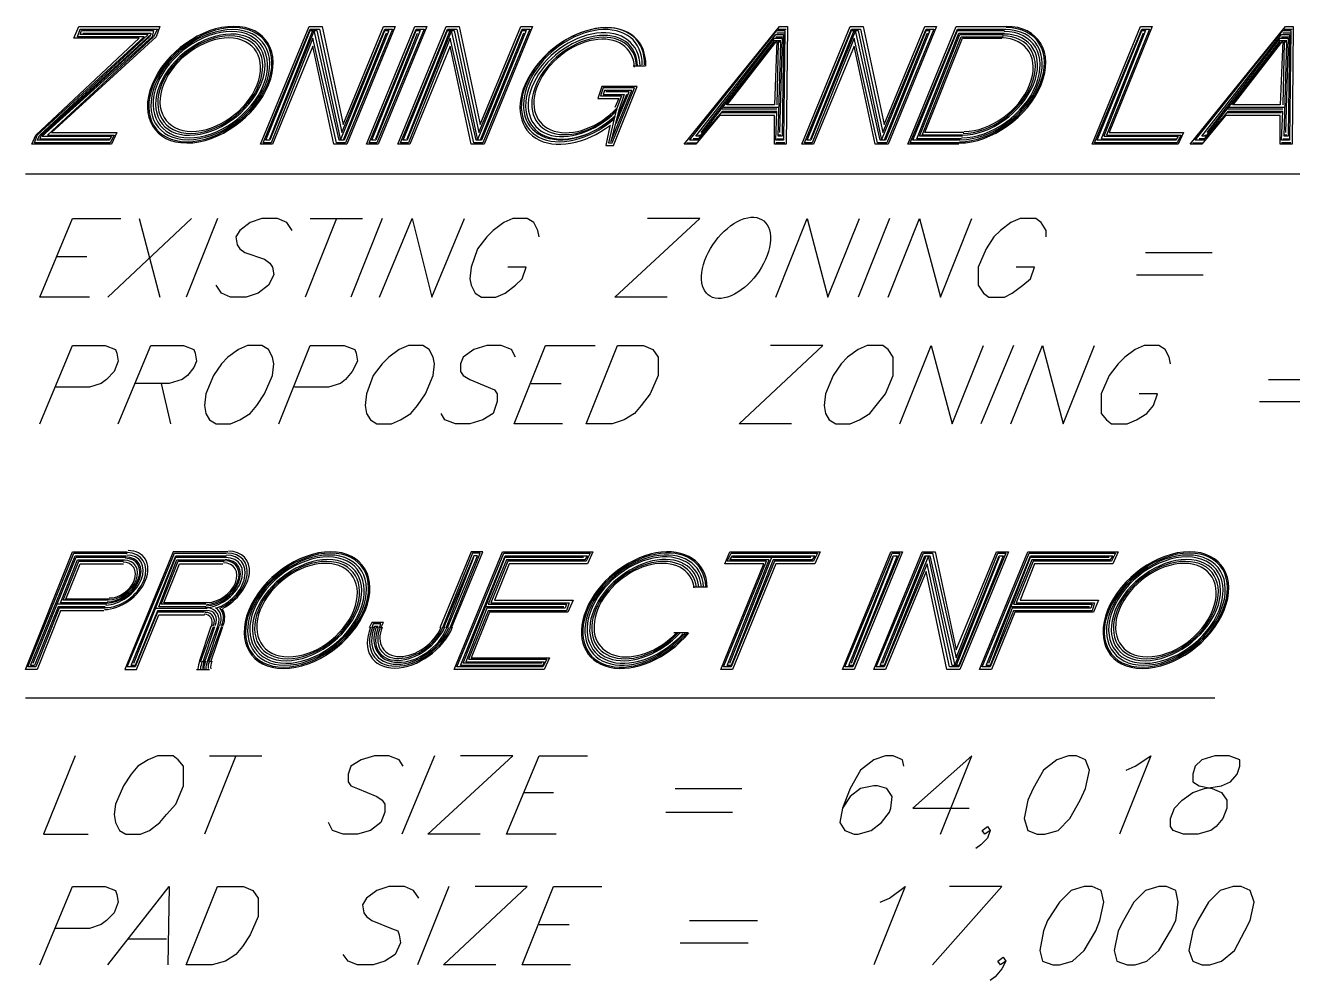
# Model space of a CAD drawing. Header units: feet. Extents: x 7 to 2308, y -319 to 1396.
# Drawn here: x 197.5 to 249.2, y 1242.3 to 1281.3 of the extents above; entities that cross this region are included whole.
import ezdxf

# ---------------------------------------------------------------- set-up
doc = ezdxf.new("R2010")
doc.units = ezdxf.units.FT
doc.header["$MEASUREMENT"] = 0
doc.layers.add('PDF_TBLKTXT', color=7, linetype='Continuous')

msp = doc.modelspace()

# ---------------------------------------------------------------- linework, layer by layer
at = {"layer": 'PDF_TBLKTXT', "lineweight": 30}
for points in [[(197.784, 1276.436), (197.944, 1276.809), (202.155, 1280.754), (199.49, 1280.754), (199.703, 1281.234), (203.008, 1281.234), (202.848, 1280.808), (198.583, 1276.916), (201.249, 1276.916), (201.036, 1276.436)], [(207.113, 1276.436), (209.086, 1281.234), (209.619, 1281.234), (210.472, 1277.236), (212.124, 1281.234), (212.604, 1281.234), (210.632, 1276.436), (210.099, 1276.436), (209.246, 1280.435), (207.593, 1276.436)], [(211.431, 1276.436), (213.404, 1281.234), (213.884, 1281.234), (211.911, 1276.436)], [(212.711, 1276.436), (214.683, 1281.234), (215.216, 1281.234), (216.069, 1277.236), (217.722, 1281.234), (218.202, 1281.234), (216.229, 1276.436), (215.696, 1276.436), (214.843, 1280.435), (213.191, 1276.436)], [(224.386, 1276.436), (228.277, 1281.234), (228.597, 1281.234), (228.544, 1276.436), (228.064, 1276.436), (228.064, 1277.609), (225.825, 1277.609), (224.866, 1276.436)], [(229.184, 1276.436), (231.156, 1281.234), (231.689, 1281.234), (232.542, 1277.236), (234.195, 1281.234), (234.675, 1281.234), (232.702, 1276.436), (232.169, 1276.436), (231.316, 1280.435), (229.663, 1276.436)], [(241.019, 1276.436), (242.991, 1281.234), (243.471, 1281.234), (241.712, 1276.916), (244.75, 1276.916), (244.537, 1276.436)], [(245.017, 1276.436), (248.909, 1281.234), (249.228, 1281.234), (249.175, 1276.436), (248.695, 1276.436), (248.695, 1277.609), (246.456, 1277.609), (245.497, 1276.436)], [(197.89, 1276.49), (197.997, 1276.809), (202.368, 1280.808), (199.65, 1280.808), (199.756, 1281.128), (202.902, 1281.128), (202.742, 1280.808), (198.424, 1276.809), (201.142, 1276.809), (200.982, 1276.49)], [(197.997, 1276.596), (198.104, 1276.809), (202.528, 1280.914), (199.756, 1280.914), (199.81, 1281.074), (202.742, 1281.074), (202.688, 1280.808), (198.21, 1276.756), (201.036, 1276.756), (200.929, 1276.596)], [(207.22, 1276.49), (209.139, 1281.128), (209.512, 1281.128), (210.418, 1276.916), (212.178, 1281.128), (212.497, 1281.128), (210.578, 1276.49), (210.205, 1276.49), (209.246, 1280.754), (207.54, 1276.49)], [(207.326, 1276.596), (209.139, 1281.074), (209.405, 1281.074), (210.365, 1276.596), (212.178, 1281.074), (212.338, 1281.074), (210.525, 1276.596), (210.312, 1276.596), (209.299, 1281.074), (207.486, 1276.596)], [(211.538, 1276.49), (213.457, 1281.128), (213.777, 1281.128), (211.858, 1276.49)], [(211.645, 1276.596), (213.457, 1281.074), (213.617, 1281.074), (211.804, 1276.596)], [(212.817, 1276.49), (214.737, 1281.128), (215.11, 1281.128), (216.016, 1276.916), (217.775, 1281.128), (218.095, 1281.128), (216.176, 1276.49), (215.803, 1276.49), (214.843, 1280.754), (213.137, 1276.49)], [(212.924, 1276.596), (214.737, 1281.074), (215.003, 1281.074), (215.963, 1276.596), (217.775, 1281.074), (217.935, 1281.074), (216.123, 1276.596), (215.909, 1276.596), (214.896, 1281.074), (213.084, 1276.596)], [(224.919, 1276.596), (224.599, 1276.596), (228.171, 1281.074), (228.491, 1281.074), (228.437, 1276.596), (228.117, 1276.596), (228.171, 1277.769), (225.932, 1277.769)], [(229.29, 1276.49), (231.209, 1281.128), (231.583, 1281.128), (232.489, 1276.916), (234.248, 1281.128), (234.568, 1281.128), (232.649, 1276.49), (232.276, 1276.49), (231.316, 1280.754), (229.61, 1276.49)], [(229.397, 1276.596), (231.209, 1281.074), (231.476, 1281.074), (232.436, 1276.596), (234.248, 1281.074), (234.408, 1281.074), (232.596, 1276.596), (232.382, 1276.596), (231.369, 1281.074), (229.557, 1276.596)], [(241.125, 1276.49), (243.044, 1281.128), (243.364, 1281.128), (241.605, 1276.809), (244.644, 1276.809), (244.484, 1276.49)], [(241.232, 1276.596), (243.044, 1281.074), (243.204, 1281.074), (241.498, 1276.756), (244.537, 1276.756), (244.431, 1276.596)], [(245.55, 1276.596), (245.23, 1276.596), (248.802, 1281.074), (249.122, 1281.074), (249.069, 1276.596), (248.749, 1276.596), (248.802, 1277.769), (246.563, 1277.769)], [(226.145, 1278.036), (228.171, 1280.648), (228.064, 1278.036)], [(246.776, 1278.036), (248.802, 1280.648), (248.695, 1278.036)], [(222.36, 1278.729), (221.08, 1278.729), (220.974, 1278.409), (221.827, 1278.409), (221.614, 1277.822), (221.294, 1276.49), (221.454, 1276.49)], [(222.253, 1278.622), (221.134, 1278.622), (221.08, 1278.462), (221.933, 1278.462), (221.72, 1277.822), (221.4, 1276.543)], [(206.58, 1268.226), (206.207, 1268.067), (205.78, 1267.747), (205.514, 1267.48), (205.194, 1267), (204.874, 1266.254), (204.821, 1265.774), (204.874, 1265.454), (205.034, 1265.188), (205.301, 1265.028), (205.887, 1265.028), (206.26, 1265.188), (206.687, 1265.454), (206.953, 1265.774), (207.273, 1266.254), (207.593, 1267), (207.646, 1267.48), (207.593, 1267.747), (207.433, 1268.067), (207.166, 1268.226)], [(213.137, 1268.226), (212.764, 1268.067), (212.338, 1267.747), (212.071, 1267.48), (211.698, 1267), (211.431, 1266.254), (211.378, 1265.774), (211.431, 1265.454), (211.591, 1265.188), (211.858, 1265.028), (212.444, 1265.028), (212.817, 1265.188), (213.244, 1265.454), (213.51, 1265.774), (213.83, 1266.254), (214.15, 1267), (214.203, 1267.48), (214.15, 1267.747), (213.99, 1268.067), (213.724, 1268.226)], [(220.387, 1265.028), (221.667, 1268.226), (222.733, 1268.226), (223.106, 1268.067), (223.32, 1267.747), (223.32, 1267.48), (223.32, 1267), (223, 1266.254), (222.626, 1265.774), (222.36, 1265.454), (221.933, 1265.188), (221.454, 1265.028)], [(231.849, 1268.226), (231.476, 1268.067), (231.05, 1267.747), (230.783, 1267.48), (230.463, 1267), (230.143, 1266.254), (230.09, 1265.774), (230.143, 1265.454), (230.303, 1265.188), (230.57, 1265.028), (231.156, 1265.028), (231.529, 1265.188), (231.956, 1265.454), (232.222, 1265.774), (232.596, 1266.254), (232.915, 1267), (232.915, 1267.48), (232.915, 1267.747), (232.702, 1268.067), (232.489, 1268.226)], [(215.003, 1255.005), (216.976, 1259.803), (220.654, 1259.803), (220.441, 1259.324), (217.242, 1259.324), (216.656, 1257.831), (219.854, 1257.831), (219.641, 1257.351), (216.442, 1257.351), (215.696, 1255.485), (218.895, 1255.485), (218.682, 1255.005)], [(215.11, 1255.112), (217.029, 1259.75), (220.547, 1259.75), (220.387, 1259.43), (217.189, 1259.43), (216.496, 1257.724), (219.694, 1257.724), (219.588, 1257.404), (216.389, 1257.404), (215.59, 1255.432), (218.788, 1255.432), (218.628, 1255.112)], [(215.27, 1255.165), (217.082, 1259.643), (220.441, 1259.643), (220.334, 1259.484), (217.136, 1259.484), (216.389, 1257.671), (219.588, 1257.671), (219.534, 1257.511), (216.336, 1257.511), (215.483, 1255.325), (218.682, 1255.325), (218.628, 1255.165)], [(225.878, 1255.005), (227.638, 1259.324), (226.038, 1259.324), (226.252, 1259.803), (229.93, 1259.803), (229.717, 1259.324), (228.117, 1259.324), (226.358, 1255.005)], [(225.985, 1255.112), (227.744, 1259.43), (226.145, 1259.43), (226.305, 1259.75), (229.823, 1259.75), (229.663, 1259.43), (228.064, 1259.43), (226.305, 1255.112)], [(226.145, 1255.165), (227.851, 1259.484), (226.252, 1259.484), (226.358, 1259.643), (229.717, 1259.643), (229.61, 1259.484), (228.011, 1259.484), (226.305, 1255.165)], [(230.836, 1255.005), (232.809, 1259.803), (233.289, 1259.803), (231.316, 1255.005)], [(230.943, 1255.112), (232.862, 1259.75), (233.182, 1259.75), (231.263, 1255.112)], [(231.103, 1255.165), (232.915, 1259.643), (233.075, 1259.643), (231.263, 1255.165)], [(232.116, 1255.005), (234.088, 1259.803), (234.621, 1259.803), (235.474, 1255.805), (237.127, 1259.803), (237.607, 1259.803), (235.634, 1255.005), (235.101, 1255.005), (234.248, 1259.004), (232.596, 1255.005)], [(232.222, 1255.112), (234.142, 1259.75), (234.515, 1259.75), (235.474, 1255.485), (237.18, 1259.75), (237.5, 1259.75), (235.581, 1255.112), (235.208, 1255.112), (234.302, 1259.324), (232.542, 1255.112)], [(232.382, 1255.165), (234.195, 1259.643), (234.408, 1259.643), (235.421, 1255.165), (237.234, 1259.643), (237.394, 1259.643), (235.581, 1255.165), (235.314, 1255.165), (234.355, 1259.643), (232.542, 1255.165)], [(236.434, 1255.005), (238.406, 1259.803), (242.085, 1259.803), (241.872, 1259.324), (238.673, 1259.324), (238.087, 1257.831), (241.285, 1257.831), (241.072, 1257.351), (237.873, 1257.351), (236.914, 1255.005)], [(236.541, 1255.112), (238.46, 1259.75), (241.978, 1259.75), (241.818, 1259.43), (238.62, 1259.43), (237.927, 1257.724), (241.125, 1257.724), (241.019, 1257.404), (237.82, 1257.404), (236.86, 1255.112)], [(236.7, 1255.165), (238.513, 1259.643), (241.872, 1259.643), (241.765, 1259.484), (238.566, 1259.484), (237.82, 1257.671), (241.019, 1257.671), (240.965, 1257.511), (237.767, 1257.511), (236.86, 1255.165)], [(202.902, 1251.487), (202.528, 1251.327), (202.102, 1251.06), (201.835, 1250.741), (201.516, 1250.261), (201.196, 1249.514), (201.142, 1249.088), (201.196, 1248.768), (201.356, 1248.448), (201.622, 1248.288), (202.209, 1248.288), (202.582, 1248.448), (203.008, 1248.768), (203.275, 1249.088), (203.648, 1249.514), (203.968, 1250.261), (203.968, 1250.741), (203.968, 1251.06), (203.755, 1251.327), (203.541, 1251.487)], [(240.059, 1251.487), (239.579, 1251.327), (239.046, 1250.901), (238.62, 1250.154), (238.406, 1249.674), (238.246, 1248.928), (238.406, 1248.448), (238.78, 1248.288), (239.099, 1248.288), (239.633, 1248.448), (240.112, 1248.928), (240.539, 1249.674), (240.752, 1250.154), (240.912, 1250.901), (240.752, 1251.327), (240.379, 1251.487)], [(246.03, 1251.487), (245.497, 1251.327), (245.23, 1251.06), (245.124, 1250.741), (245.124, 1250.421), (245.39, 1250.261), (245.923, 1250.154), (246.296, 1249.994), (246.51, 1249.674), (246.51, 1249.355), (246.35, 1248.928), (246.083, 1248.608), (245.87, 1248.448), (245.337, 1248.288), (244.75, 1248.288), (244.324, 1248.448), (244.217, 1248.608), (244.217, 1248.928), (244.377, 1249.355), (244.697, 1249.674), (245.124, 1249.994), (245.603, 1250.154), (246.296, 1250.261), (246.67, 1250.421), (246.936, 1250.741), (247.043, 1251.06), (247.043, 1251.327), (246.616, 1251.487)], [(204.074, 1242.957), (205.354, 1246.156), (206.42, 1246.156), (206.793, 1245.996), (207.007, 1245.676), (207.007, 1245.41), (207.007, 1244.93), (206.687, 1244.183), (206.367, 1243.704), (206.1, 1243.384), (205.674, 1243.117), (205.141, 1242.957)], [(240.699, 1246.156), (240.166, 1245.996), (239.686, 1245.516), (239.206, 1244.77), (239.046, 1244.343), (238.886, 1243.544), (238.993, 1243.117), (239.419, 1242.957), (239.686, 1242.957), (240.219, 1243.117), (240.699, 1243.544), (241.179, 1244.343), (241.338, 1244.77), (241.498, 1245.516), (241.392, 1245.996), (241.019, 1246.156)], [(243.737, 1246.156), (243.204, 1245.996), (242.725, 1245.516), (242.298, 1244.77), (242.085, 1244.343), (241.925, 1243.544), (242.032, 1243.117), (242.458, 1242.957), (242.778, 1242.957), (243.258, 1243.117), (243.737, 1243.544), (244.217, 1244.343), (244.431, 1244.77), (244.537, 1245.516), (244.431, 1245.996), (244.057, 1246.156)], [(246.776, 1246.156), (246.243, 1245.996), (245.763, 1245.516), (245.337, 1244.77), (245.124, 1244.343), (244.964, 1243.544), (245.124, 1243.117), (245.497, 1242.957), (245.817, 1242.957), (246.296, 1243.117), (246.829, 1243.544), (247.256, 1244.343), (247.469, 1244.77), (247.629, 1245.516), (247.469, 1245.996), (247.096, 1246.156)]]:
    msp.add_lwpolyline(points, close=True, dxfattribs=at)
for points in [[(235.581, 1276.436), (233.502, 1276.436), (235.474, 1281.234), (237.553, 1281.234)], [(199.863, 1280.968), (202.635, 1280.968), (202.635, 1280.914), (198.157, 1276.809), (198.104, 1276.65), (200.929, 1276.65)], [(202.635, 1280.914), (202.582, 1280.808), (198.157, 1276.756)], [(207.486, 1276.65), (209.246, 1281.074)], [(212.231, 1280.968), (210.472, 1276.596)], [(211.804, 1276.65), (213.51, 1280.968)], [(213.084, 1276.65), (214.843, 1281.074)], [(217.829, 1280.968), (216.069, 1276.596)], [(226.092, 1278.036), (228.064, 1280.595), (228.011, 1280.595), (225.025, 1276.756), (224.866, 1276.756), (228.117, 1280.914), (228.437, 1280.914), (228.384, 1276.756), (228.224, 1276.756), (228.331, 1280.595), (228.224, 1280.595), (228.171, 1278.036)], [(225.079, 1276.916), (228.064, 1280.754), (228.384, 1280.754), (228.277, 1276.916)], [(228.117, 1280.808), (228.437, 1280.808)], [(228.491, 1280.968), (228.171, 1280.968)], [(228.224, 1281.128), (228.544, 1281.128)], [(229.557, 1276.65), (231.316, 1281.074)], [(234.302, 1280.968), (232.542, 1276.596)], [(235.634, 1276.49), (233.608, 1276.49), (235.528, 1281.128), (237.5, 1281.128)], [(235.634, 1276.596), (233.715, 1276.596), (235.528, 1281.074), (237.447, 1281.074)], [(235.688, 1276.65), (233.875, 1276.65), (235.581, 1280.968), (237.447, 1280.968)], [(235.741, 1276.756), (233.982, 1276.756), (235.634, 1280.914), (237.394, 1280.914)], [(235.741, 1276.809), (234.088, 1276.809), (235.688, 1280.808), (237.394, 1280.808)], [(235.794, 1276.916), (234.195, 1276.916), (235.741, 1280.754), (237.34, 1280.754)], [(243.098, 1280.968), (241.392, 1276.65), (244.431, 1276.65)], [(246.723, 1278.036), (248.695, 1280.595), (248.642, 1280.595), (245.657, 1276.756), (245.497, 1276.756), (248.749, 1280.914), (249.069, 1280.914), (249.015, 1276.756), (248.855, 1276.756), (248.962, 1280.595), (248.855, 1280.595), (248.802, 1278.036)], [(245.71, 1276.916), (248.695, 1280.754), (249.015, 1280.754), (248.909, 1276.916)], [(248.749, 1280.808), (249.069, 1280.808)], [(249.122, 1280.968), (248.802, 1280.968)], [(248.855, 1281.128), (249.175, 1281.128)], [(228.331, 1280.648), (228.011, 1280.648)], [(248.962, 1280.648), (248.642, 1280.648)], [(222.307, 1279.635), (222.786, 1279.635)], [(221.347, 1277.183), (221.187, 1276.383), (221.507, 1276.383), (222.467, 1278.782), (221.027, 1278.782), (220.867, 1278.302), (221.72, 1278.302), (221.56, 1277.929)], [(222.04, 1278.462), (221.774, 1277.822), (221.614, 1277.289), (222.147, 1278.569), (221.187, 1278.569)], [(228.117, 1277.716), (225.878, 1277.716)], [(225.932, 1277.876), (228.171, 1277.876)], [(228.224, 1277.929), (225.985, 1277.929)], [(248.749, 1277.716), (246.51, 1277.716)], [(246.563, 1277.876), (248.802, 1277.876)], [(248.855, 1277.929), (246.616, 1277.929)], [(224.972, 1276.65), (224.759, 1276.65)], [(224.972, 1276.809), (225.025, 1276.809)], [(228.171, 1276.65), (228.437, 1276.65)], [(228.331, 1276.809), (228.224, 1276.809)], [(245.603, 1276.65), (245.39, 1276.65)], [(245.603, 1276.809), (245.657, 1276.809)], [(248.802, 1276.65), (249.069, 1276.65)], [(248.962, 1276.809), (248.855, 1276.809)], [(224.492, 1276.49), (224.919, 1276.49)], [(228.491, 1276.49), (228.117, 1276.49)], [(245.124, 1276.49), (245.55, 1276.49)], [(249.122, 1276.49), (248.749, 1276.49)], [(276.683, 1275.21), (197.517, 1275.21)], [(200.129, 1270.199), (198.104, 1270.199), (199.436, 1273.398), (201.409, 1273.398)], [(204.288, 1273.398), (200.876, 1270.199)], [(202.155, 1273.398), (203.008, 1270.199)], [(205.354, 1273.398), (204.074, 1270.199)], [(208.393, 1272.918), (208.179, 1273.238), (207.806, 1273.398), (207.166, 1273.398), (206.687, 1273.238), (206.26, 1272.918), (206.1, 1272.651), (206.154, 1272.331), (206.26, 1272.171), (206.473, 1272.012), (207.273, 1271.745), (207.486, 1271.585), (207.593, 1271.425), (207.646, 1271.105), (207.433, 1270.679), (207.007, 1270.359), (206.527, 1270.199), (205.887, 1270.199), (205.514, 1270.359), (205.301, 1270.679)], [(210.205, 1273.398), (208.926, 1270.199)], [(209.139, 1273.398), (211.271, 1273.398)], [(212.071, 1273.398), (210.792, 1270.199)], [(211.964, 1270.199), (213.297, 1273.398), (214.097, 1270.199), (215.43, 1273.398)], [(218.468, 1272.651), (218.415, 1272.918), (218.255, 1273.238), (217.988, 1273.398), (217.402, 1273.398), (217.029, 1273.238), (216.602, 1272.918), (216.336, 1272.651), (215.963, 1272.171), (215.696, 1271.425), (215.643, 1270.945), (215.696, 1270.679), (215.856, 1270.359), (216.123, 1270.199), (216.709, 1270.199), (217.082, 1270.359), (217.509, 1270.679), (217.775, 1270.945), (217.935, 1271.425), (217.189, 1271.425)], [(223.693, 1270.199), (221.56, 1270.199), (225.025, 1273.398), (222.893, 1273.398)], [(228.117, 1270.199), (229.397, 1273.398), (230.25, 1270.199), (231.529, 1273.398)], [(232.755, 1273.398), (231.476, 1270.199)], [(232.702, 1270.199), (233.982, 1273.398), (234.835, 1270.199), (236.114, 1273.398)], [(239.153, 1272.651), (239.153, 1272.918), (238.94, 1273.238), (238.726, 1273.398), (238.087, 1273.398), (237.713, 1273.238), (237.287, 1272.918), (237.02, 1272.651), (236.7, 1272.171), (236.381, 1271.425), (236.381, 1270.945), (236.381, 1270.679), (236.594, 1270.359), (236.807, 1270.199), (237.447, 1270.199), (237.767, 1270.359), (238.193, 1270.679), (238.513, 1270.945), (238.673, 1271.425), (237.927, 1271.425)], [(243.204, 1272.012), (245.923, 1272.012)], [(198.797, 1271.852), (200.023, 1271.852)], [(242.831, 1271.105), (245.55, 1271.105)], [(198.104, 1265.028), (199.436, 1268.226), (200.769, 1268.226), (201.196, 1268.067), (201.249, 1267.907), (201.302, 1267.587), (201.142, 1267.16), (200.822, 1266.84), (200.609, 1266.68), (200.129, 1266.521), (198.743, 1266.521)], [(201.302, 1265.028), (202.635, 1268.226), (203.968, 1268.226), (204.394, 1268.067), (204.448, 1267.907), (204.501, 1267.587), (204.394, 1267.32), (204.128, 1267), (203.914, 1266.84), (203.381, 1266.68), (201.995, 1266.68)], [(207.859, 1265.028), (209.139, 1268.226), (210.525, 1268.226), (210.951, 1268.067), (211.005, 1267.907), (211.058, 1267.587), (210.845, 1267.16), (210.578, 1266.84), (210.365, 1266.68), (209.885, 1266.521), (208.499, 1266.521)], [(217.509, 1267.747), (217.349, 1268.067), (216.922, 1268.226), (216.336, 1268.226), (215.803, 1268.067), (215.376, 1267.747), (215.27, 1267.48), (215.27, 1267.16), (215.376, 1267), (215.643, 1266.84), (216.389, 1266.521), (216.656, 1266.414), (216.762, 1266.254), (216.762, 1265.934), (216.602, 1265.454), (216.176, 1265.188), (215.643, 1265.028), (215.056, 1265.028), (214.63, 1265.188), (214.47, 1265.454)], [(219.428, 1265.028), (217.455, 1265.028), (218.735, 1268.226), (220.761, 1268.226)], [(228.757, 1265.028), (226.625, 1265.028), (230.037, 1268.226), (227.904, 1268.226)], [(233.182, 1265.028), (234.461, 1268.226), (235.314, 1265.028), (236.594, 1268.226)], [(237.82, 1268.226), (236.487, 1265.028)], [(237.713, 1265.028), (238.993, 1268.226), (239.846, 1265.028), (241.125, 1268.226)], [(244.217, 1267.48), (244.164, 1267.747), (244.004, 1268.067), (243.737, 1268.226), (243.151, 1268.226), (242.778, 1268.067), (242.351, 1267.747), (242.085, 1267.48), (241.712, 1267), (241.392, 1266.254), (241.392, 1265.774), (241.392, 1265.454), (241.605, 1265.188), (241.818, 1265.028), (242.458, 1265.028), (242.831, 1265.188), (243.258, 1265.454), (243.524, 1265.774), (243.684, 1266.254), (242.938, 1266.254)], [(248.216, 1266.84), (250.934, 1266.84)], [(203.062, 1266.68), (203.435, 1265.028)], [(218.148, 1266.68), (219.375, 1266.68)], [(247.842, 1265.934), (250.561, 1265.934)], [(200.716, 1257.404), (198.957, 1257.404), (197.997, 1255.005), (197.517, 1255.005), (199.436, 1259.803), (201.675, 1259.803)], [(200.769, 1257.511), (198.903, 1257.511), (197.944, 1255.112), (197.624, 1255.112), (199.49, 1259.75), (201.675, 1259.75)], [(200.769, 1257.564), (198.85, 1257.564), (197.89, 1255.165), (197.73, 1255.165), (199.543, 1259.643), (201.622, 1259.643)], [(197.837, 1255.272), (199.596, 1259.59), (201.622, 1259.59)], [(205.78, 1259.803), (203.541, 1259.803), (201.569, 1255.005), (202.049, 1255.005), (202.955, 1257.245), (204.821, 1257.245)], [(204.821, 1257.351), (202.902, 1257.351), (201.995, 1255.112), (201.675, 1255.112), (203.595, 1259.75), (205.727, 1259.75)], [(204.874, 1257.404), (202.902, 1257.404), (201.995, 1255.165), (201.835, 1255.165), (203.648, 1259.643), (205.727, 1259.643)], [(201.942, 1255.272), (203.648, 1259.59), (205.674, 1259.59)], [(214.896, 1256.711), (216.176, 1259.803), (215.696, 1259.803), (214.417, 1256.711)], [(214.843, 1256.711), (216.069, 1259.75), (215.749, 1259.75), (214.523, 1256.711)], [(214.737, 1256.711), (215.963, 1259.643), (215.803, 1259.643), (214.577, 1256.711)], [(214.683, 1256.711), (215.803, 1259.59)], [(218.575, 1255.272), (215.376, 1255.272), (217.082, 1259.59), (220.281, 1259.59)], [(226.252, 1255.272), (227.958, 1259.59)], [(226.358, 1259.59), (229.557, 1259.59)], [(231.209, 1255.272), (232.915, 1259.59)], [(232.489, 1255.272), (234.248, 1259.643)], [(237.234, 1259.59), (235.474, 1255.165)], [(236.807, 1255.272), (238.513, 1259.59), (241.712, 1259.59)], [(200.876, 1257.724), (198.957, 1257.724), (199.65, 1259.484), (201.569, 1259.484)], [(200.876, 1257.831), (199.063, 1257.831), (199.703, 1259.43), (201.516, 1259.43)], [(200.929, 1257.884), (199.17, 1257.884), (199.756, 1259.324), (201.516, 1259.324)], [(204.874, 1257.564), (202.955, 1257.564), (203.701, 1259.484), (205.62, 1259.484)], [(204.874, 1257.671), (203.062, 1257.671), (203.755, 1259.43), (205.62, 1259.43)], [(204.927, 1257.724), (203.168, 1257.724), (203.808, 1259.324), (205.567, 1259.324)], [(225.292, 1258.364), (224.759, 1258.364)], [(200.822, 1257.671), (198.797, 1257.671)], [(202.848, 1257.511), (204.821, 1257.511), (204.927, 1257.511)], [(219.481, 1257.564), (216.283, 1257.564)], [(240.912, 1257.564), (237.713, 1257.564)], [(205.087, 1256.765), (204.608, 1255.325)], [(204.661, 1255.325), (205.194, 1256.765)], [(204.767, 1255.325), (205.247, 1256.765)], [(205.354, 1256.765), (204.821, 1255.325)], [(205.407, 1256.765), (204.927, 1255.325)], [(205.514, 1256.765), (204.981, 1255.325)], [(205.087, 1255.325), (205.567, 1256.765)], [(212.018, 1256.711), (212.124, 1256.925), (211.645, 1256.925), (211.538, 1256.711)], [(211.964, 1256.711), (212.018, 1256.871), (211.698, 1256.871), (211.645, 1256.711)], [(211.858, 1256.711), (211.911, 1256.765), (211.751, 1256.765), (211.698, 1256.711)], [(224.546, 1256.498), (223.959, 1256.498)], [(204.501, 1255.005), (205.034, 1255.005)], [(246.03, 1253.833), (197.517, 1253.833)], [(199.543, 1251.487), (198.264, 1248.288), (200.076, 1248.288)], [(206.1, 1251.487), (204.821, 1248.288)], [(205.034, 1251.487), (207.166, 1251.487)], [(212.924, 1251.06), (212.764, 1251.327), (212.338, 1251.487), (211.751, 1251.487), (211.218, 1251.327), (210.792, 1251.06), (210.685, 1250.741), (210.685, 1250.421), (210.792, 1250.261), (211.058, 1250.154), (211.858, 1249.834), (212.071, 1249.674), (212.178, 1249.514), (212.178, 1249.195), (212.018, 1248.768), (211.591, 1248.448), (211.058, 1248.288), (210.472, 1248.288), (210.045, 1248.448), (209.885, 1248.768)], [(214.203, 1251.487), (212.871, 1248.288)], [(216.069, 1248.288), (213.937, 1248.288), (217.402, 1251.487), (215.27, 1251.487)], [(219.161, 1248.288), (217.136, 1248.288), (218.468, 1251.487), (220.441, 1251.487)], [(233.342, 1251.06), (233.289, 1251.327), (232.915, 1251.487), (232.596, 1251.487), (232.116, 1251.327), (231.583, 1250.901), (231.156, 1250.154), (230.836, 1249.355), (230.73, 1248.768), (230.943, 1248.448), (231.316, 1248.288), (231.476, 1248.288), (232.009, 1248.448), (232.436, 1248.768), (232.755, 1249.195), (232.809, 1249.355), (232.862, 1249.834), (232.649, 1250.154), (232.276, 1250.261), (232.116, 1250.261), (231.583, 1250.154), (231.156, 1249.834), (230.836, 1249.355)], [(234.835, 1248.288), (236.114, 1251.487), (233.715, 1249.355), (236.007, 1249.355)], [(242.405, 1250.901), (242.778, 1251.06), (243.418, 1251.487), (242.138, 1248.288)], [(217.829, 1249.994), (219.055, 1249.994)], [(224.013, 1250.154), (226.731, 1250.154)], [(223.639, 1249.195), (226.358, 1249.195)], [(236.86, 1248.448), (236.647, 1248.288), (236.541, 1248.448), (236.754, 1248.608), (236.86, 1248.448), (236.754, 1248.128), (236.487, 1247.862), (236.274, 1247.702)], [(198.104, 1242.957), (199.436, 1246.156), (200.769, 1246.156), (201.196, 1245.996), (201.249, 1245.836), (201.302, 1245.516), (201.142, 1245.09), (200.822, 1244.77), (200.609, 1244.61), (200.129, 1244.45), (198.743, 1244.45)], [(200.876, 1242.957), (203.381, 1246.156), (203.328, 1242.957)], [(213.564, 1245.676), (213.35, 1245.996), (212.977, 1246.156), (212.338, 1246.156), (211.858, 1245.996), (211.431, 1245.676), (211.271, 1245.41), (211.325, 1245.09), (211.431, 1244.93), (211.645, 1244.77), (212.444, 1244.45), (212.711, 1244.343), (212.764, 1244.183), (212.817, 1243.864), (212.604, 1243.384), (212.178, 1243.117), (211.698, 1242.957), (211.058, 1242.957), (210.685, 1243.117), (210.472, 1243.384)], [(214.79, 1246.156), (213.51, 1242.957)], [(216.709, 1242.957), (214.577, 1242.957), (217.988, 1246.156), (215.856, 1246.156)], [(219.748, 1242.957), (217.775, 1242.957), (219.055, 1246.156), (221.027, 1246.156)], [(232.382, 1245.516), (232.755, 1245.676), (233.395, 1246.156), (232.116, 1242.957)], [(234.515, 1242.957), (237.34, 1246.156), (235.208, 1246.156)], [(218.468, 1244.61), (219.694, 1244.61)], [(224.599, 1244.77), (227.371, 1244.77)], [(201.729, 1244.024), (203.275, 1244.024)], [(224.226, 1243.864), (226.998, 1243.864)], [(237.5, 1243.117), (237.287, 1242.957), (237.18, 1243.117), (237.394, 1243.277), (237.5, 1243.117), (237.34, 1242.797), (237.074, 1242.477), (236.86, 1242.318)]]:
    msp.add_lwpolyline(points, dxfattribs=at)
for centre, radius, start, end in [((205.727, 1254.926), 1.182, 158.1591, 174.6353), ((205.727, 1254.926), 1.077, 157.116, 174.4491), ((205.714, 1254.984), 0.975, 157.6, 176.1747)]:
    msp.add_arc(centre, radius, start, end, dxfattribs=at)
msp.add_ellipse((226.497, 1271.797), major_axis=(1.1, 1.532), ratio=0.573221, start_param=0.6525284314762747, end_param=6.935713738655861, dxfattribs=at)
for points in [[(206.021, 1281.239), (204.708, 1281.24), (203.213, 1280.176), (202.683, 1278.863)], [(207.438, 1278.861), (207.969, 1280.174), (207.334, 1281.239), (206.021, 1281.239)], [(222.764, 1279.667), (222.808, 1280.661), (222.073, 1281.282), (220.977, 1281.176)], [(222.817, 1279.621), (222.857, 1280.625), (222.124, 1281.262), (221.025, 1281.179)], [(238.945, 1278.861), (239.475, 1280.174), (238.841, 1281.239), (237.527, 1281.239)], [(206.01, 1281.187), (204.726, 1281.182), (203.26, 1280.136), (202.735, 1278.852)], [(205.968, 1281.109), (204.727, 1281.109), (203.315, 1280.104), (202.814, 1278.863)], [(205.925, 1281.03), (204.728, 1281.037), (203.37, 1280.071), (202.892, 1278.874)], [(205.904, 1280.926), (204.764, 1280.921), (203.463, 1279.993), (202.997, 1278.853)], [(205.862, 1280.848), (204.765, 1280.848), (203.517, 1279.96), (203.075, 1278.863)], [(205.819, 1280.769), (204.766, 1280.776), (203.572, 1279.928), (203.153, 1278.874)], [(206.968, 1278.85), (207.387, 1279.903), (206.873, 1280.762), (205.819, 1280.769)], [(207.046, 1278.86), (207.489, 1279.957), (206.958, 1280.847), (205.862, 1280.848)], [(207.125, 1278.871), (207.591, 1280.011), (207.044, 1280.931), (205.904, 1280.926)], [(207.229, 1278.85), (207.707, 1280.048), (207.123, 1281.024), (205.925, 1281.03)], [(207.308, 1278.861), (207.809, 1280.102), (207.209, 1281.108), (205.968, 1281.109)], [(207.386, 1278.872), (207.91, 1280.156), (207.295, 1281.193), (206.01, 1281.187)], [(221.025, 1281.179), (219.926, 1281.095), (218.731, 1280.312), (218.103, 1279.263)], [(220.977, 1281.176), (219.88, 1281.07), (218.699, 1280.264), (218.106, 1279.216)], [(220.891, 1281.093), (219.821, 1280.973), (218.69, 1280.175), (218.145, 1279.156)], [(220.809, 1280.958), (219.768, 1280.824), (218.687, 1280.037), (218.188, 1279.047)], [(220.746, 1280.843), (219.74, 1280.681), (218.71, 1279.896), (218.254, 1278.943)], [(220.724, 1280.76), (219.75, 1280.588), (218.77, 1279.817), (218.359, 1278.897)], [(222.358, 1279.573), (222.32, 1280.387), (221.627, 1280.847), (220.688, 1280.683)], [(222.447, 1279.615), (222.412, 1280.457), (221.699, 1280.931), (220.724, 1280.76)], [(222.484, 1279.624), (222.47, 1280.5), (221.751, 1281.005), (220.746, 1280.843)], [(222.589, 1279.61), (222.584, 1280.535), (221.85, 1281.091), (220.809, 1280.958)], [(222.677, 1279.666), (222.696, 1280.626), (221.961, 1281.214), (220.891, 1281.093)], [(238.474, 1278.85), (238.893, 1279.903), (238.379, 1280.762), (237.326, 1280.769)], [(238.553, 1278.86), (238.995, 1279.957), (238.465, 1280.847), (237.368, 1280.848)], [(238.631, 1278.871), (239.097, 1280.011), (238.551, 1280.931), (237.411, 1280.926)], [(238.736, 1278.85), (239.213, 1280.048), (238.63, 1281.024), (237.432, 1281.03)], [(238.814, 1278.861), (239.315, 1280.102), (238.715, 1281.108), (237.474, 1281.109)], [(238.893, 1278.872), (239.417, 1280.156), (238.801, 1281.193), (237.517, 1281.187)], [(220.688, 1280.683), (219.749, 1280.519), (218.812, 1279.775), (218.428, 1278.887)], [(218.103, 1279.263), (217.476, 1278.214), (217.57, 1277.158), (218.334, 1276.681)], [(218.106, 1279.216), (217.513, 1278.168), (217.657, 1277.144), (218.456, 1276.726)], [(202.683, 1278.863), (202.153, 1277.55), (202.787, 1276.485), (204.1, 1276.484)], [(202.735, 1278.852), (202.211, 1277.568), (202.827, 1276.531), (204.111, 1276.537)], [(202.814, 1278.863), (202.313, 1277.622), (202.913, 1276.616), (204.153, 1276.615)], [(202.892, 1278.874), (202.415, 1277.676), (202.998, 1276.7), (204.196, 1276.693)], [(202.997, 1278.853), (202.531, 1277.713), (203.077, 1276.793), (204.217, 1276.798)], [(203.075, 1278.863), (202.633, 1277.767), (203.163, 1276.877), (204.26, 1276.876)], [(203.153, 1278.874), (202.734, 1277.821), (203.249, 1276.961), (204.302, 1276.955)], [(204.1, 1276.484), (205.413, 1276.484), (206.908, 1277.548), (207.438, 1278.861)], [(204.111, 1276.537), (205.395, 1276.542), (206.861, 1277.588), (207.386, 1278.872)], [(204.153, 1276.615), (205.394, 1276.614), (206.807, 1277.62), (207.308, 1278.861)], [(204.196, 1276.693), (205.394, 1276.687), (206.752, 1277.653), (207.229, 1278.85)], [(204.217, 1276.798), (205.357, 1276.803), (206.659, 1277.731), (207.125, 1278.871)], [(204.26, 1276.876), (205.356, 1276.875), (206.604, 1277.764), (207.046, 1278.86)], [(204.302, 1276.955), (205.355, 1276.948), (206.549, 1277.796), (206.968, 1278.85)], [(218.145, 1279.156), (217.599, 1278.137), (217.778, 1277.157), (218.579, 1276.775)], [(218.188, 1279.047), (217.689, 1278.057), (217.9, 1277.12), (218.7, 1276.775)], [(218.254, 1278.943), (217.798, 1277.991), (218.036, 1277.12), (218.829, 1276.837)], [(218.359, 1278.897), (217.947, 1277.976), (218.212, 1277.149), (218.998, 1276.898)], [(218.428, 1278.887), (218.044, 1278), (218.315, 1277.205), (219.081, 1276.97)], [(235.607, 1276.484), (236.92, 1276.484), (238.414, 1277.548), (238.945, 1278.861)], [(235.617, 1276.537), (236.902, 1276.542), (238.368, 1277.588), (238.893, 1278.872)], [(235.66, 1276.615), (236.901, 1276.614), (238.313, 1277.62), (238.814, 1278.861)], [(235.702, 1276.693), (236.9, 1276.687), (238.258, 1277.653), (238.736, 1278.85)], [(235.724, 1276.798), (236.863, 1276.803), (238.165, 1277.731), (238.631, 1278.871)], [(235.766, 1276.876), (236.863, 1276.875), (238.11, 1277.764), (238.553, 1278.86)], [(235.809, 1276.955), (236.862, 1276.948), (238.055, 1277.796), (238.474, 1278.85)], [(218.829, 1276.837), (219.622, 1276.554), (220.763, 1276.933), (221.589, 1277.754)], [(218.998, 1276.898), (219.783, 1276.647), (220.884, 1277.039), (221.656, 1277.845)], [(219.081, 1276.97), (219.848, 1276.734), (220.907, 1277.121), (221.635, 1277.902)], [(218.334, 1276.681), (219.098, 1276.204), (220.343, 1276.424), (221.379, 1277.217)], [(218.456, 1276.726), (219.256, 1276.307), (220.508, 1276.6), (221.502, 1277.438)], [(218.579, 1276.775), (219.38, 1276.394), (220.599, 1276.709), (221.539, 1277.541)], [(218.7, 1276.775), (219.5, 1276.429), (220.683, 1276.764), (221.568, 1277.586)], [(202.111, 1258.664), (202.313, 1259.155), (202.079, 1259.549), (201.588, 1259.546)], [(202.163, 1258.654), (202.371, 1259.173), (202.118, 1259.596), (201.599, 1259.598)], [(202.241, 1258.665), (202.473, 1259.227), (202.204, 1259.68), (201.641, 1259.676)], [(202.346, 1258.643), (202.589, 1259.264), (202.283, 1259.773), (201.663, 1259.781)], [(202.424, 1258.654), (202.691, 1259.318), (202.369, 1259.857), (201.705, 1259.859)], [(206.293, 1258.558), (206.524, 1259.121), (206.256, 1259.574), (205.693, 1259.57)], [(206.461, 1258.751), (206.565, 1259.281), (206.252, 1259.667), (205.714, 1259.674)], [(206.56, 1258.859), (206.63, 1259.385), (206.301, 1259.751), (205.757, 1259.752)], [(206.653, 1258.943), (206.703, 1259.475), (206.358, 1259.834), (205.799, 1259.831)], [(209.966, 1259.809), (208.653, 1259.809), (207.158, 1258.745), (206.628, 1257.432)], [(209.955, 1259.756), (208.671, 1259.751), (207.205, 1258.706), (206.68, 1257.421)], [(209.913, 1259.678), (208.672, 1259.679), (207.26, 1258.673), (206.759, 1257.432)], [(209.87, 1259.6), (208.673, 1259.606), (207.315, 1258.641), (206.837, 1257.443)], [(211.174, 1257.419), (211.652, 1258.617), (211.068, 1259.593), (209.87, 1259.6)], [(211.253, 1257.43), (211.754, 1258.671), (211.154, 1259.678), (209.913, 1259.678)], [(211.331, 1257.441), (211.855, 1258.725), (211.24, 1259.762), (209.955, 1259.756)], [(211.383, 1257.43), (211.914, 1258.743), (211.279, 1259.808), (209.966, 1259.809)], [(223.227, 1259.761), (222.028, 1259.536), (220.839, 1258.562), (220.382, 1257.432)], [(223.205, 1259.704), (222.038, 1259.471), (220.883, 1258.519), (220.434, 1257.421)], [(223.159, 1259.625), (222.038, 1259.397), (220.938, 1258.486), (220.513, 1257.432)], [(223.114, 1259.547), (222.04, 1259.325), (220.994, 1258.453), (220.591, 1257.443)], [(224.889, 1258.362), (224.786, 1259.167), (224.03, 1259.578), (223.057, 1259.358)], [(224.982, 1258.377), (224.896, 1259.225), (224.117, 1259.663), (223.098, 1259.436)], [(225.088, 1258.371), (225.007, 1259.281), (224.189, 1259.769), (223.114, 1259.547)], [(225.18, 1258.38), (225.12, 1259.335), (224.28, 1259.853), (223.159, 1259.625)], [(225.27, 1258.386), (225.233, 1259.387), (224.372, 1259.936), (223.205, 1259.704)], [(225.324, 1258.359), (225.302, 1259.4), (224.426, 1259.986), (223.227, 1259.761)], [(244.991, 1259.809), (243.678, 1259.809), (242.183, 1258.745), (241.653, 1257.432)], [(244.98, 1259.756), (243.696, 1259.751), (242.23, 1258.706), (241.705, 1257.421)], [(244.938, 1259.678), (243.697, 1259.679), (242.285, 1258.673), (241.784, 1257.432)], [(244.895, 1259.6), (243.698, 1259.606), (242.34, 1258.641), (241.862, 1257.443)], [(246.199, 1257.419), (246.677, 1258.617), (246.093, 1259.593), (244.895, 1259.6)], [(246.278, 1257.43), (246.779, 1258.671), (246.179, 1259.678), (244.938, 1259.678)], [(246.356, 1257.441), (246.88, 1258.725), (246.265, 1259.762), (244.98, 1259.756)], [(246.408, 1257.43), (246.939, 1258.743), (246.304, 1259.808), (244.991, 1259.809)], [(201.954, 1258.643), (202.109, 1259.047), (201.907, 1259.381), (201.503, 1259.389)], [(202.032, 1258.653), (202.211, 1259.101), (201.993, 1259.465), (201.546, 1259.467)], [(206.084, 1258.547), (206.263, 1258.994), (206.045, 1259.358), (205.598, 1259.361)], [(206.162, 1258.558), (206.364, 1259.048), (206.131, 1259.443), (205.64, 1259.439)], [(206.214, 1258.547), (206.423, 1259.067), (206.17, 1259.489), (205.651, 1259.491)], [(209.849, 1259.495), (208.709, 1259.49), (207.408, 1258.562), (206.942, 1257.422)], [(209.807, 1259.417), (208.71, 1259.418), (207.462, 1258.529), (207.02, 1257.433)], [(209.764, 1259.338), (208.711, 1259.345), (207.517, 1258.497), (207.098, 1257.443)], [(210.913, 1257.419), (211.332, 1258.472), (210.818, 1259.332), (209.764, 1259.338)], [(210.991, 1257.43), (211.434, 1258.526), (210.903, 1259.416), (209.807, 1259.417)], [(211.07, 1257.44), (211.536, 1258.58), (210.989, 1259.5), (209.849, 1259.495)], [(223.098, 1259.436), (222.079, 1259.209), (221.086, 1258.376), (220.696, 1257.422)], [(223.057, 1259.358), (222.083, 1259.138), (221.142, 1258.344), (220.774, 1257.433)], [(223.017, 1259.281), (222.088, 1259.068), (221.198, 1258.313), (220.853, 1257.443)], [(224.796, 1258.345), (224.677, 1259.108), (223.945, 1259.493), (223.017, 1259.281)], [(244.874, 1259.495), (243.734, 1259.49), (242.433, 1258.562), (241.967, 1257.422)], [(244.832, 1259.417), (243.735, 1259.418), (242.487, 1258.529), (242.045, 1257.433)], [(244.789, 1259.338), (243.736, 1259.345), (242.542, 1258.497), (242.123, 1257.443)], [(245.938, 1257.419), (246.357, 1258.472), (245.843, 1259.332), (244.789, 1259.338)], [(246.016, 1257.43), (246.459, 1258.526), (245.928, 1259.416), (244.832, 1259.417)], [(246.095, 1257.44), (246.561, 1258.58), (246.014, 1259.5), (244.874, 1259.495)], [(200.74, 1257.455), (201.403, 1257.454), (202.158, 1257.991), (202.424, 1258.654)], [(200.782, 1257.534), (201.403, 1257.526), (202.103, 1258.023), (202.346, 1258.643)], [(200.803, 1257.638), (201.366, 1257.642), (202.01, 1258.102), (202.241, 1258.665)], [(200.846, 1257.717), (201.365, 1257.715), (201.955, 1258.134), (202.163, 1258.654)], [(200.856, 1257.769), (201.347, 1257.773), (201.908, 1258.174), (202.111, 1258.664)], [(200.899, 1257.847), (201.346, 1257.845), (201.854, 1258.206), (202.032, 1258.653)], [(200.941, 1257.926), (201.345, 1257.918), (201.799, 1258.239), (201.954, 1258.643)], [(204.855, 1257.532), (205.418, 1257.536), (206.061, 1257.995), (206.293, 1258.558)], [(204.897, 1257.61), (205.417, 1257.608), (206.006, 1258.028), (206.214, 1258.547)], [(204.908, 1257.662), (205.398, 1257.666), (205.96, 1258.067), (206.162, 1258.558)], [(204.95, 1257.741), (205.398, 1257.739), (205.905, 1258.1), (206.084, 1258.547)], [(205.287, 1257.504), (205.864, 1257.699), (206.356, 1258.222), (206.461, 1258.751)], [(205.457, 1257.508), (206.037, 1257.779), (206.489, 1258.333), (206.56, 1258.859)], [(205.578, 1257.506), (206.167, 1257.83), (206.602, 1258.411), (206.653, 1258.943)], [(205.366, 1256.777), (205.521, 1257.181), (205.319, 1257.515), (204.915, 1257.523)], [(205.444, 1256.788), (205.57, 1257.102), (205.502, 1257.39), (205.27, 1257.524)], [(205.523, 1256.798), (205.64, 1257.083), (205.614, 1257.349), (205.452, 1257.514)], [(205.575, 1256.788), (205.682, 1257.054), (205.67, 1257.309), (205.543, 1257.488)], [(205.104, 1256.776), (205.201, 1257.036), (205.069, 1257.253), (204.809, 1257.262)], [(205.183, 1256.787), (205.303, 1257.09), (205.155, 1257.338), (204.852, 1257.34)], [(205.261, 1256.798), (205.405, 1257.144), (205.241, 1257.422), (204.894, 1257.418)], [(206.628, 1257.432), (206.098, 1256.119), (206.732, 1255.054), (208.045, 1255.054)], [(206.68, 1257.421), (206.156, 1256.137), (206.772, 1255.1), (208.056, 1255.106)], [(206.759, 1257.432), (206.258, 1256.191), (206.857, 1255.185), (208.098, 1255.184)], [(206.837, 1257.443), (206.359, 1256.245), (206.943, 1255.269), (208.141, 1255.263)], [(206.942, 1257.422), (206.476, 1256.282), (207.022, 1255.362), (208.162, 1255.367)], [(207.02, 1257.433), (206.578, 1256.336), (207.108, 1255.446), (208.205, 1255.445)], [(207.098, 1257.443), (206.679, 1256.39), (207.194, 1255.531), (208.247, 1255.524)], [(208.045, 1255.054), (209.358, 1255.053), (210.853, 1256.117), (211.383, 1257.43)], [(208.056, 1255.106), (209.34, 1255.111), (210.806, 1256.157), (211.331, 1257.441)], [(208.098, 1255.184), (209.339, 1255.184), (210.752, 1256.189), (211.253, 1257.43)], [(208.141, 1255.263), (209.339, 1255.256), (210.697, 1256.222), (211.174, 1257.419)], [(208.162, 1255.367), (209.302, 1255.372), (210.604, 1256.301), (211.07, 1257.44)], [(208.205, 1255.445), (209.301, 1255.445), (210.549, 1256.333), (210.991, 1257.43)], [(208.247, 1255.524), (209.3, 1255.517), (210.494, 1256.365), (210.913, 1257.419)], [(220.382, 1257.432), (219.926, 1256.301), (220.328, 1255.327), (221.345, 1255.101)], [(220.434, 1257.421), (219.986, 1256.323), (220.367, 1255.378), (221.347, 1255.155)], [(220.513, 1257.432), (220.087, 1256.379), (220.451, 1255.466), (221.388, 1255.238)], [(220.591, 1257.443), (220.189, 1256.433), (220.536, 1255.553), (221.429, 1255.321)], [(220.696, 1257.422), (220.306, 1256.467), (220.621, 1255.64), (221.458, 1255.422)], [(220.774, 1257.433), (220.406, 1256.521), (220.707, 1255.726), (221.502, 1255.505)], [(220.852, 1257.443), (220.507, 1256.574), (220.793, 1255.811), (221.548, 1255.588)], [(241.653, 1257.432), (241.123, 1256.119), (241.757, 1255.054), (243.07, 1255.054)], [(241.705, 1257.421), (241.181, 1256.137), (241.797, 1255.1), (243.081, 1255.106)], [(241.784, 1257.432), (241.283, 1256.191), (241.883, 1255.185), (243.123, 1255.184)], [(241.862, 1257.443), (241.385, 1256.245), (241.968, 1255.269), (243.166, 1255.263)], [(241.967, 1257.422), (241.501, 1256.282), (242.047, 1255.362), (243.187, 1255.367)], [(242.045, 1257.433), (241.603, 1256.336), (242.133, 1255.446), (243.23, 1255.445)], [(242.123, 1257.443), (241.704, 1256.39), (242.219, 1255.531), (243.272, 1255.524)], [(243.07, 1255.054), (244.383, 1255.053), (245.878, 1256.117), (246.408, 1257.43)], [(243.081, 1255.106), (244.365, 1255.111), (245.831, 1256.157), (246.356, 1257.441)], [(243.123, 1255.184), (244.364, 1255.184), (245.777, 1256.189), (246.278, 1257.43)], [(243.166, 1255.263), (244.364, 1255.256), (245.722, 1256.222), (246.199, 1257.419)], [(243.187, 1255.367), (244.327, 1255.372), (245.629, 1256.301), (246.095, 1257.44)], [(243.23, 1255.445), (244.326, 1255.445), (245.574, 1256.333), (246.016, 1257.43)], [(243.272, 1255.524), (244.325, 1255.517), (245.519, 1256.365), (245.938, 1257.419)], [(211.598, 1256.729), (211.22, 1255.806), (211.663, 1255.061), (212.586, 1255.066)], [(211.677, 1256.74), (211.322, 1255.86), (211.748, 1255.146), (212.629, 1255.144)], [(211.755, 1256.751), (211.424, 1255.914), (211.834, 1255.23), (212.671, 1255.223)], [(211.834, 1256.762), (211.526, 1255.968), (211.92, 1255.314), (212.714, 1255.301)], [(211.912, 1256.719), (211.598, 1255.969), (211.952, 1255.369), (212.703, 1255.379)], [(211.99, 1256.73), (211.7, 1256.023), (212.038, 1255.454), (212.745, 1255.458)], [(212.069, 1256.741), (211.802, 1256.077), (212.124, 1255.538), (212.788, 1255.536)], [(212.586, 1255.066), (213.51, 1255.071), (214.565, 1255.823), (214.943, 1256.747)], [(212.629, 1255.144), (213.509, 1255.143), (214.51, 1255.856), (214.864, 1256.736)], [(212.671, 1255.223), (213.508, 1255.215), (214.455, 1255.888), (214.786, 1256.725)], [(212.703, 1255.379), (213.453, 1255.39), (214.316, 1256.006), (214.629, 1256.757)], [(212.714, 1255.301), (213.507, 1255.288), (214.4, 1255.921), (214.707, 1256.714)], [(212.745, 1255.458), (213.452, 1255.462), (214.261, 1256.039), (214.551, 1256.746)], [(212.788, 1255.536), (213.451, 1255.535), (214.206, 1256.071), (214.472, 1256.735)], [(221.345, 1255.101), (222.361, 1254.876), (223.711, 1255.461), (224.573, 1256.501)], [(221.347, 1255.155), (222.328, 1254.931), (223.642, 1255.489), (224.498, 1256.494)], [(221.388, 1255.238), (222.324, 1255.009), (223.582, 1255.526), (224.413, 1256.481)], [(221.429, 1255.321), (222.323, 1255.088), (223.525, 1255.565), (224.33, 1256.47)], [(221.458, 1255.422), (222.295, 1255.203), (223.435, 1255.65), (224.216, 1256.502)], [(221.502, 1255.505), (222.298, 1255.284), (223.384, 1255.693), (224.137, 1256.498)], [(221.548, 1255.588), (222.303, 1255.365), (223.336, 1255.738), (224.06, 1256.496)], [(204.865, 1255.345), (204.821, 1255.236), (204.796, 1255.128), (204.793, 1255.027)], [(204.944, 1255.356), (204.898, 1255.242), (204.877, 1255.13), (204.882, 1255.026)], [(205.022, 1255.367), (204.979, 1255.255), (204.963, 1255.145), (204.973, 1255.044)], [(205.127, 1255.345), (205.081, 1255.235), (205.065, 1255.128), (205.081, 1255.033)]]:
    msp.add_open_spline(points, degree=3, dxfattribs=at)

doc.saveas('drawing.dxf')
